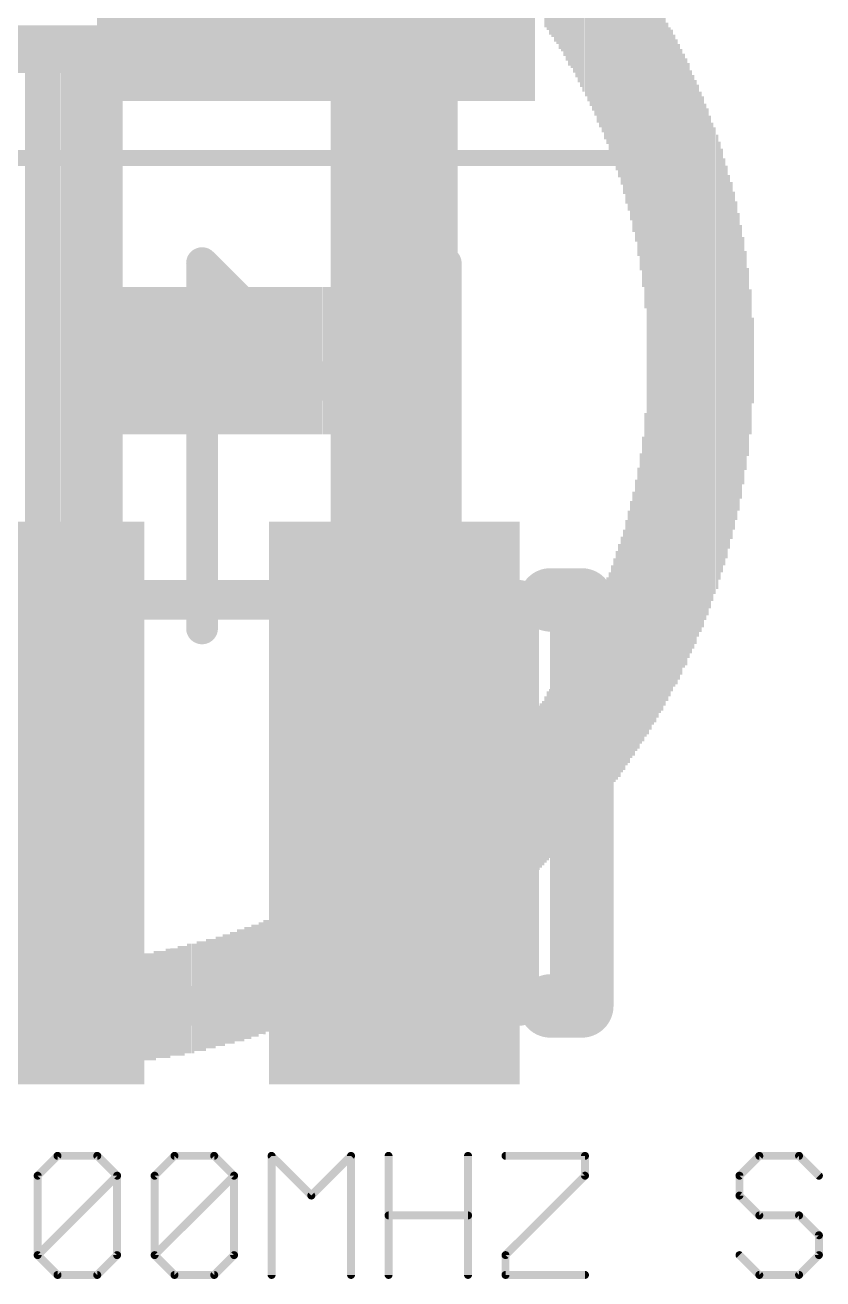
# Model space of a CAD drawing. Extents: x -7.5 to 53.1, y 33.1 to 75.6.
# Drawn here: x 27.705 to 30.257, y 41.783 to 45.797 of the extents above; entities that cross this region are included whole.
import ezdxf

# ---------------------------------------------------------------- set-up
doc = ezdxf.new("R2010")
doc.units = 0
for name, color, linetype in [('1', 22, 'CONTINUOUS'), ('21', 251, 'CONTINUOUS'), ('22', 2, 'CONTINUOUS'), ('27', 253, 'CONTINUOUS'), ('29', 253, 'CONTINUOUS'), ('31', 253, 'CONTINUOUS'), ('39', 22, 'CONTINUOUS'), ('51', 53, 'CONTINUOUS')]:
    doc.layers.add(name, color=color, linetype=linetype)

# ---------------------------------------------------------------- blocks, each defined once
blk = doc.blocks.new('RECT')
blk.add_solid([(-0.5, -0.5), (0.5, -0.5), (-0.5, 0.5), (0.5, 0.5)])

msp = doc.modelspace()

# ---------------------------------------------------------------- linework, layer by layer
at = {"layer": '1', "const_width": 0.4064}
msp.add_lwpolyline([(28.886, 43.307), (28.886, 46.105)], dxfattribs=at)
at = {"layer": '1', "const_width": 0.2032}
msp.add_lwpolyline([(28.7844, 43.307, 1), (28.9876, 43.307)], format="xyb", dxfattribs=at)
at = {"layer": '21', "const_width": 0.2032}
for points in [[(29.386, 43.957), (29.486, 43.957)], [(29.486, 43.957), (29.486, 42.657)], [(29.486, 42.657), (29.386, 42.657)]]:
    msp.add_lwpolyline(points, dxfattribs=at)
at = {"layer": '21', "const_width": 0.1016}
for points in [[(29.386, 44.0078, 1), (29.386, 43.9062)], [(29.5368, 43.957, 1), (29.4352, 43.957)], [(29.486, 43.9062, 1), (29.486, 44.0078)], [(29.386, 42.7078, 1), (29.386, 42.6062)], [(29.486, 42.6062, 1), (29.486, 42.7078)], [(29.4352, 42.657, 1), (29.5368, 42.657)]]:
    msp.add_lwpolyline(points, format="xyb", dxfattribs=at)
at = {"layer": '27'}
for points, const_width in [([(28.2892, 45.0532, 1), (28.2532, 45.0172)], 0.0508), ([(28.2966, 45.0352, 1), (28.2458, 45.0352)], 0.0508), ([(29.0762, 45.0352, 1), (29.0254, 45.0352)], 0.0508), ([(29.0688, 45.0172, 1), (29.0328, 45.0532)], 0.0508), ([(28.643, 44.6634, 1), (28.679, 44.6274)], 0.0508), ([(28.643, 44.6274, 1), (28.679, 44.6634)], 0.0508), ([(27.8814, 43.8404, 1), (27.8814, 43.8912)], 0.0508), ([(28.2458, 43.8658, 1), (28.2966, 43.8658)], 0.0508), ([(29.0254, 43.8658, 1), (29.0762, 43.8658)], 0.0508), ([(27.8088, 42.1834, 1), (27.8088, 42.1707)], 0.0127), ([(27.8133, 42.1725, 1), (27.8043, 42.1815)], 0.0127), ([(27.9404, 42.1815, 1), (27.9314, 42.1725)], 0.0127), ([(27.9359, 42.1707, 1), (27.9359, 42.1834)], 0.0127), ([(28.183, 42.1834, 1), (28.183, 42.1707)], 0.0127), ([(28.1875, 42.1725, 1), (28.1785, 42.1815)], 0.0127), ([(28.3146, 42.1815, 1), (28.3056, 42.1725)], 0.0127), ([(28.3101, 42.1707, 1), (28.3101, 42.1834)], 0.0127), ([(28.4981, 42.1815, 1), (28.4891, 42.1725)], 0.0127), ([(28.5, 42.177, 1), (28.4873, 42.177)], 0.0127), ([(28.7542, 42.177, 1), (28.7415, 42.177)], 0.0127), ([(28.7523, 42.1725, 1), (28.7434, 42.1815)], 0.0127), ([(28.8742, 42.177, 1), (28.8615, 42.177)], 0.0127), ([(29.1284, 42.177, 1), (29.1157, 42.177)], 0.0127), ([(29.242, 42.1834, 1), (29.242, 42.1707)], 0.0127), ([(29.5026, 42.177, 1), (29.4899, 42.177)], 0.0127), ([(29.4963, 42.1707, 1), (29.4963, 42.1834)], 0.0127), ([(30.054, 42.1834, 1), (30.054, 42.1707)], 0.0127), ([(30.0585, 42.1725, 1), (30.0495, 42.1815)], 0.0127), ([(30.1856, 42.1815, 1), (30.1766, 42.1725)], 0.0127), ([(30.1811, 42.1707, 1), (30.1811, 42.1834)], 0.0127), ([(27.7516, 42.1135, 1), (27.7389, 42.1135)], 0.0127), ([(27.7407, 42.118, 1), (27.7497, 42.109)], 0.0127), ([(28.0058, 42.1135, 1), (27.9931, 42.1135)], 0.0127), ([(28.0039, 42.109, 1), (27.9949, 42.118)], 0.0127), ([(27.9949, 42.109, 1), (28.0039, 42.118)], 0.0127), ([(28.1258, 42.1135, 1), (28.1131, 42.1135)], 0.0127), ([(28.1149, 42.118, 1), (28.1239, 42.109)], 0.0127), ([(28.38, 42.1135, 1), (28.3673, 42.1135)], 0.0127), ([(28.3781, 42.109, 1), (28.3691, 42.118)], 0.0127), ([(28.3691, 42.109, 1), (28.3781, 42.118)], 0.0127), ([(29.4899, 42.1135, 1), (29.5026, 42.1135)], 0.0127), ([(29.5007, 42.109, 1), (29.4918, 42.118)], 0.0127), ([(29.9968, 42.1135, 1), (29.9841, 42.1135)], 0.0127), ([(29.986, 42.118, 1), (29.9949, 42.109)], 0.0127), ([(30.2402, 42.109, 1), (30.2492, 42.118)], 0.0127), ([(28.6162, 42.0544, 1), (28.6252, 42.0454)], 0.0127), ([(28.6162, 42.0454, 1), (28.6252, 42.0544)], 0.0127), ([(29.9949, 42.0544, 1), (29.986, 42.0454)], 0.0127), ([(29.9841, 42.0499, 1), (29.9968, 42.0499)], 0.0127), ([(28.8678, 41.9927, 1), (28.8678, 41.98)], 0.0127), ([(29.1221, 41.98, 1), (29.1221, 41.9927)], 0.0127), ([(30.054, 41.9927, 1), (30.054, 41.98)], 0.0127), ([(30.0495, 41.9819, 1), (30.0585, 41.9909)], 0.0127), ([(30.1856, 41.9909, 1), (30.1766, 41.9819)], 0.0127), ([(30.1811, 41.98, 1), (30.1811, 41.9927)], 0.0127), ([(30.251, 41.9228, 1), (30.2383, 41.9228)], 0.0127), ([(30.2402, 41.9183, 1), (30.2492, 41.9273)], 0.0127), ([(27.7497, 41.8637, 1), (27.7407, 41.8548)], 0.0127), ([(28.0039, 41.8548, 1), (27.9949, 41.8637)], 0.0127), ([(28.1239, 41.8637, 1), (28.1149, 41.8548)], 0.0127), ([(28.3781, 41.8548, 1), (28.3691, 41.8637)], 0.0127), ([(29.2484, 41.8593, 1), (29.2357, 41.8593)], 0.0127), ([(29.9949, 41.8637, 1), (29.986, 41.8548)], 0.0127), ([(30.2492, 41.8548, 1), (30.2402, 41.8637)], 0.0127), ([(27.7407, 41.8637, 1), (27.7497, 41.8548)], 0.0127), ([(27.7389, 41.8593, 1), (27.7516, 41.8593)], 0.0127), ([(27.9931, 41.8593, 1), (28.0058, 41.8593)], 0.0127), ([(28.1149, 41.8637, 1), (28.1239, 41.8548)], 0.0127), ([(28.1131, 41.8593, 1), (28.1258, 41.8593)], 0.0127), ([(28.3673, 41.8593, 1), (28.38, 41.8593)], 0.0127), ([(29.2376, 41.8637, 1), (29.2465, 41.8548)], 0.0127), ([(30.2383, 41.8593, 1), (30.251, 41.8593)], 0.0127), ([(27.8088, 41.8021, 1), (27.8088, 41.7894)], 0.0127), ([(27.8043, 41.7912, 1), (27.8133, 41.8002)], 0.0127), ([(27.9314, 41.8002, 1), (27.9404, 41.7912)], 0.0127), ([(27.9359, 41.7894, 1), (27.9359, 41.8021)], 0.0127), ([(28.183, 41.8021, 1), (28.183, 41.7894)], 0.0127), ([(28.1785, 41.7912, 1), (28.1875, 41.8002)], 0.0127), ([(28.3056, 41.8002, 1), (28.3146, 41.7912)], 0.0127), ([(28.3101, 41.7894, 1), (28.3101, 41.8021)], 0.0127), ([(28.4873, 41.7957, 1), (28.5, 41.7957)], 0.0127), ([(28.7415, 41.7957, 1), (28.7542, 41.7957)], 0.0127), ([(28.8615, 41.7957, 1), (28.8742, 41.7957)], 0.0127), ([(29.1157, 41.7957, 1), (29.1284, 41.7957)], 0.0127), ([(29.242, 41.8021, 1), (29.242, 41.7894)], 0.0127), ([(29.2357, 41.7957, 1), (29.2484, 41.7957)], 0.0127), ([(29.4963, 41.7894, 1), (29.4963, 41.8021)], 0.0127), ([(30.054, 41.8021, 1), (30.054, 41.7894)], 0.0127), ([(30.0495, 41.7912, 1), (30.0585, 41.8002)], 0.0127), ([(30.1766, 41.8002, 1), (30.1856, 41.7912)], 0.0127), ([(30.1811, 41.7894, 1), (30.1811, 41.8021)], 0.0127)]:
    msp.add_lwpolyline(points, format="xyb", dxfattribs=dict(at, const_width=const_width))
for points, const_width in [([(28.2712, 43.8658), (28.2712, 45.0352)], 0.1016), ([(28.2712, 45.0352), (28.661, 44.6454)], 0.1016), ([(28.661, 44.6454), (29.0508, 45.0352)], 0.1016), ([(29.0508, 45.0352), (29.0508, 43.8658)], 0.1016), ([(27.1018, 43.8658), (27.8814, 43.8658)], 0.1016), ([(27.7452, 42.1135), (27.8088, 42.177)], 0.0254), ([(27.8088, 42.177), (27.9359, 42.177)], 0.0254), ([(27.9359, 42.177), (27.9994, 42.1135)], 0.0254), ([(28.1194, 42.1135), (28.183, 42.177)], 0.0254), ([(28.183, 42.177), (28.3101, 42.177)], 0.0254), ([(28.3101, 42.177), (28.3736, 42.1135)], 0.0254), ([(28.4936, 41.7957), (28.4936, 42.177)], 0.0254), ([(28.4936, 42.177), (28.6207, 42.0499)], 0.0254), ([(28.6207, 42.0499), (28.7478, 42.177)], 0.0254), ([(28.7478, 42.177), (28.7478, 41.7957)], 0.0254), ([(28.8678, 41.7957), (28.8678, 42.177)], 0.0254), ([(29.1221, 42.177), (29.1221, 41.7957)], 0.0254), ([(29.242, 42.177), (29.4963, 42.177)], 0.0254), ([(29.4963, 42.177), (29.4963, 42.1135)], 0.0254), ([(30.054, 42.177), (29.9905, 42.1135)], 0.0254), ([(30.1811, 42.177), (30.054, 42.177)], 0.0254), ([(30.2447, 42.1135), (30.1811, 42.177)], 0.0254), ([(27.7452, 41.8593), (27.7452, 42.1135)], 0.0254), ([(27.7452, 41.8593), (27.9994, 42.1135)], 0.0254), ([(27.9994, 42.1135), (27.9994, 41.8593)], 0.0254), ([(28.1194, 41.8593), (28.1194, 42.1135)], 0.0254), ([(28.1194, 41.8593), (28.3736, 42.1135)], 0.0254), ([(28.3736, 42.1135), (28.3736, 41.8593)], 0.0254), ([(29.4963, 42.1135), (29.242, 41.8593)], 0.0254), ([(29.9905, 42.1135), (29.9905, 42.0499)], 0.0254), ([(29.9905, 42.0499), (30.054, 41.9864)], 0.0254), ([(28.8678, 41.9864), (29.1221, 41.9864)], 0.0254), ([(30.054, 41.9864), (30.1811, 41.9864)], 0.0254), ([(30.1811, 41.9864), (30.2447, 41.9228)], 0.0254), ([(30.2447, 41.9228), (30.2447, 41.8593)], 0.0254), ([(27.8088, 41.7957), (27.7452, 41.8593)], 0.0254), ([(27.9994, 41.8593), (27.9359, 41.7957)], 0.0254), ([(28.183, 41.7957), (28.1194, 41.8593)], 0.0254), ([(28.3736, 41.8593), (28.3101, 41.7957)], 0.0254), ([(29.242, 41.8593), (29.242, 41.7957)], 0.0254), ([(30.054, 41.7957), (29.9905, 41.8593)], 0.0254), ([(30.2447, 41.8593), (30.1811, 41.7957)], 0.0254), ([(27.9359, 41.7957), (27.8088, 41.7957)], 0.0254), ([(28.3101, 41.7957), (28.183, 41.7957)], 0.0254), ([(29.242, 41.7957), (29.4963, 41.7957)], 0.0254), ([(30.1811, 41.7957), (30.054, 41.7957)], 0.0254)]:
    msp.add_lwpolyline(points, dxfattribs=dict(at, const_width=const_width))
at = {"layer": '39', "const_width": 0.0508}
for points in [[(29.659, 47.338), (29.659, 45.372)], [(29.659, 45.372), (25.713, 45.372)]]:
    msp.add_lwpolyline(points, dxfattribs=at)
at = {"layer": '39', "const_width": 0.0254}
for points in [[(29.6463, 45.372, 1), (29.6717, 45.372)], [(29.659, 45.3593, 1), (29.659, 45.3847)]]:
    msp.add_lwpolyline(points, format="xyb", dxfattribs=at)
at = {"layer": '51'}
for points, const_width in [([(27.276, 45.72), (28.096, 45.72)], 0.1524), ([(26.086, 43.957), (29.286, 43.957)], 0.127), ([(29.286, 43.957), (29.286, 42.657)], 0.127), ([(29.286, 42.657), (26.086, 42.657)], 0.127)]:
    msp.add_lwpolyline(points, dxfattribs=dict(at, const_width=const_width))
for points, const_width in [([(28.096, 45.6819, 1), (28.096, 45.7581)], 0.0762), ([(29.3178, 43.957, 1), (29.2543, 43.957)], 0.0635), ([(29.286, 43.9252, 1), (29.286, 43.9888)], 0.0635), ([(29.286, 42.6253, 1), (29.286, 42.6888)], 0.0635), ([(29.2543, 42.657, 1), (29.3178, 42.657)], 0.0635)]:
    msp.add_lwpolyline(points, format="xyb", dxfattribs=dict(at, const_width=const_width))

# ---------------------------------------------------------------- block references
at = {"layer": '1'}
for p, xscale, yscale in [((28.636, 46.355), 1.3, 1.5), ((27.686, 43.307), 0.7, 1.7), ((28.886, 43.307), 0.7, 1.7)]:
    msp.add_blockref('RECT', p, dxfattribs=dict(at, xscale=xscale, yscale=yscale))
at = {"layer": '22', "yscale": 0.0076, "rotation": 270}
for p, xscale in [((29.37, 46.0566), 0.5334), ((29.3776, 46.0489), 0.5334), ((29.3853, 46.0375), 0.541), ((29.3929, 46.0299), 0.541), ((29.4005, 46.0185), 0.5486), ((29.4081, 46.0108), 0.5486), ((29.4157, 45.9994), 0.5563), ((29.4234, 45.9918), 0.5563), ((29.431, 45.9804), 0.5639), ((29.4386, 45.9689), 0.5715), ((29.4462, 45.9575), 0.5791), ((29.4538, 45.9499), 0.5791), ((29.4615, 45.9346), 0.5791), ((29.4691, 45.9232), 0.5867), ((29.4767, 45.9118), 0.5944), ((29.4843, 45.9003), 0.602), ((29.4919, 45.8889), 0.6096), ((29.4996, 45.8775), 0.6172), ((29.5072, 45.8622), 0.6172), ((29.5148, 45.8508), 0.6248), ((29.5224, 45.8394), 0.6325), ((29.53, 45.828), 0.6401), ((29.5377, 45.8127), 0.6553), ((29.5453, 45.7975), 0.6553), ((29.5529, 45.786), 0.6629), ((29.5605, 45.7708), 0.6782), ((29.5681, 45.7594), 0.6858), ((29.5758, 45.7403), 0.6934), ((29.5834, 45.7251), 0.7087), ((29.591, 45.7098), 0.7239), ((29.5986, 45.6946), 0.7239), ((29.6062, 45.6794), 0.7391), ((29.6139, 45.6641), 0.7544), ((29.6215, 45.6413), 0.7696), ((29.6291, 45.6222), 0.7925), ((29.6367, 45.6032), 0.8001), ((29.6443, 45.5841), 0.823), ((29.652, 45.5574), 0.8458), ((29.6596, 45.5384), 0.8687), ((29.6672, 45.5079), 0.8992), ((29.6748, 45.4812), 0.9373), ((29.6824, 45.447), 0.9754), ((29.6901, 45.4089), 1.0363), ((29.6977, 44.7192), 2.3851), ((29.7053, 44.7192), 2.3546), ((29.7129, 44.7231), 2.3317), ((29.7205, 44.7192), 2.3089), ((29.7282, 44.7231), 2.286), ((29.7358, 44.7231), 2.2555), ((29.7434, 44.7192), 2.2327), ((29.751, 44.7192), 2.2022), ((29.7586, 44.7192), 2.1717), ((29.7663, 44.7192), 2.1412), ((29.7739, 44.7231), 2.1184), ((29.7815, 44.7231), 2.0879), ((27.7089, 44.7231), 2.0574), ((27.7165, 44.7231), 2.0574), ((27.7241, 44.7231), 2.0574), ((27.7317, 44.7231), 2.0574), ((27.7393, 44.7231), 2.0574), ((27.747, 44.7231), 2.0574), ((27.7546, 44.7231), 2.0574), ((27.7622, 44.7231), 2.0574), ((27.7698, 44.7231), 2.0574), ((27.7774, 44.7231), 2.0574), ((27.7851, 44.7231), 2.0574), ((27.7927, 44.7231), 2.0574), ((27.8003, 44.7231), 2.0574), ((27.8079, 44.7231), 2.0574), ((27.8155, 44.7231), 2.0574), ((27.8232, 44.7231), 2.0574), ((27.8308, 44.7231), 2.0574), ((27.8384, 44.7231), 2.0574), ((27.846, 44.7231), 2.0574), ((27.8536, 44.7231), 2.0574), ((27.8613, 44.7231), 2.0574), ((27.8689, 44.7231), 2.0574), ((27.8765, 44.7231), 2.0574), ((27.8841, 44.7231), 2.0574), ((27.8917, 44.7231), 2.0574), ((27.8994, 44.7231), 2.0574), ((27.907, 44.7231), 2.0574), ((27.9146, 44.7231), 2.0574), ((27.9222, 44.7231), 2.0574), ((27.9298, 44.7231), 2.0574), ((27.9375, 44.7231), 2.0574), ((27.9451, 44.7231), 2.0574), ((27.9527, 44.7231), 2.0574), ((27.9603, 44.7231), 2.0574), ((27.9679, 44.7231), 2.0574), ((27.9756, 44.7231), 2.0574), ((27.9832, 44.7231), 2.0574), ((27.9908, 44.7231), 2.0574), ((27.9984, 44.7231), 2.0574), ((28.006, 44.7231), 2.0574), ((28.0137, 44.7231), 2.0574), ((29.7891, 44.7192), 2.065), ((29.7967, 44.7192), 2.0345), ((29.8044, 44.7192), 2.0041), ((29.812, 44.7231), 1.966), ((29.8196, 44.7192), 1.9431), ((29.8272, 44.7231), 1.905), ((29.8348, 44.7192), 1.8669), ((29.8425, 44.7192), 1.8364), ((29.8501, 44.7192), 1.8059), ((29.8577, 44.7231), 1.7678), ((29.8653, 44.7192), 1.7297), ((29.8729, 44.7192), 1.6993), ((29.8806, 44.7192), 1.6535), ((29.8882, 44.7192), 1.6231), ((29.8958, 44.7192), 1.5773), ((29.9034, 44.7192), 1.5316), ((29.911, 44.7231), 1.4935), ((29.9187, 44.7192), 1.4554), ((29.9263, 44.7231), 1.4021), ((29.9339, 44.7231), 1.3564), ((29.9415, 44.7192), 1.303), ((29.9491, 44.7192), 1.2573), ((29.9568, 44.7192), 1.1963), ((29.9644, 44.7231), 1.143), ((29.972, 44.7231), 1.082), ((29.9796, 44.7231), 1.0211), ((29.9872, 44.7192), 0.9525), ((29.9949, 44.7192), 0.8763), ((30.0025, 44.7231), 0.7925), ((30.0101, 44.7231), 0.701), ((30.0177, 44.7192), 0.602), ((28.0213, 44.7231), 0.4724), ((28.0289, 44.7231), 0.4724), ((28.0365, 44.7231), 0.4724), ((28.0441, 44.7231), 0.4724), ((28.0518, 44.7231), 0.4724), ((28.0594, 44.7231), 0.4724), ((28.067, 44.7231), 0.4724), ((28.0746, 44.7231), 0.4724), ((28.0822, 44.7231), 0.4724), ((28.0899, 44.7231), 0.4724), ((28.0975, 44.7231), 0.4724), ((28.1051, 44.7231), 0.4724), ((28.1127, 44.7231), 0.4724), ((28.1203, 44.7231), 0.4724), ((28.128, 44.7231), 0.4724), ((28.1356, 44.7231), 0.4724), ((28.1432, 44.7231), 0.4724), ((28.1508, 44.7231), 0.4724), ((28.1584, 44.7231), 0.4724), ((28.1661, 44.7231), 0.4724), ((28.1737, 44.7231), 0.4724), ((28.1813, 44.7231), 0.4724), ((28.1889, 44.7231), 0.4724), ((28.1965, 44.7231), 0.4724), ((28.2042, 44.7231), 0.4724), ((28.2118, 44.7231), 0.4724), ((28.2194, 44.7231), 0.4724), ((28.227, 44.7231), 0.4724), ((28.2346, 44.7231), 0.4724), ((28.2423, 44.7231), 0.4724), ((28.2499, 44.7231), 0.4724), ((28.2575, 44.7231), 0.4724), ((28.2651, 44.7231), 0.4724), ((28.2727, 44.7231), 0.4724), ((28.2804, 44.7231), 0.4724), ((28.288, 44.7231), 0.4724), ((28.2956, 44.7231), 0.4724), ((28.3032, 44.7231), 0.4724), ((28.3108, 44.7231), 0.4724), ((28.3185, 44.7231), 0.4724), ((28.3261, 44.7231), 0.4724), ((28.3337, 44.7231), 0.4724), ((28.3413, 44.7231), 0.4724), ((28.3489, 44.7231), 0.4724), ((28.3566, 44.7231), 0.4724), ((28.3642, 44.7231), 0.4724), ((28.3718, 44.7231), 0.4724), ((28.3794, 44.7231), 0.4724), ((28.387, 44.7231), 0.4724), ((28.3947, 44.7231), 0.4724), ((28.4023, 44.7231), 0.4724), ((28.4099, 44.7231), 0.4724), ((28.4175, 44.7231), 0.4724), ((28.4251, 44.7231), 0.4724), ((28.4328, 44.7231), 0.4724), ((28.4404, 44.7231), 0.4724), ((28.448, 44.7231), 0.4724), ((28.4556, 44.7231), 0.4724), ((28.4632, 44.7231), 0.4724), ((28.4709, 44.7231), 0.4724), ((28.4785, 44.7231), 0.4724), ((28.4861, 44.7231), 0.4724), ((28.4937, 44.7231), 0.4724), ((28.5013, 44.7231), 0.4724), ((28.509, 44.7231), 0.4724), ((28.5166, 44.7231), 0.4724), ((28.5242, 44.7231), 0.4724), ((28.5318, 44.7231), 0.4724), ((28.5394, 44.7231), 0.4724), ((28.5471, 44.7231), 0.4724), ((28.5547, 44.7231), 0.4724), ((28.5623, 44.7231), 0.4724), ((28.5699, 44.7231), 0.4724), ((28.5775, 44.7231), 0.4724), ((28.5852, 44.7231), 0.4724), ((28.5928, 44.7231), 0.4724), ((28.6004, 44.7231), 0.4724), ((28.608, 44.7231), 0.4724), ((28.6156, 44.7231), 0.4724), ((28.6233, 44.7231), 0.4724), ((28.6309, 44.7231), 0.4724), ((28.6385, 44.7231), 0.4724), ((28.6461, 44.7231), 0.4724), ((28.6537, 44.7231), 0.4724), ((28.6614, 44.7231), 0.4724), ((28.669, 44.7231), 0.4724), ((28.6766, 44.7231), 0.4724), ((28.6842, 44.7231), 0.4724), ((28.6918, 44.7231), 0.4724), ((28.6995, 44.7231), 0.4724), ((28.7071, 44.7231), 0.4724), ((28.7147, 44.7231), 0.4724), ((28.7223, 44.7231), 0.4724), ((28.7299, 44.7231), 0.4724), ((28.7376, 44.7231), 0.4724), ((28.7452, 44.7231), 0.4724), ((28.7528, 44.7231), 0.4724), ((28.7604, 44.7231), 0.4724), ((28.768, 44.7231), 0.4724), ((28.7757, 44.7231), 0.4724), ((28.7833, 44.7231), 0.4724), ((28.7909, 44.7231), 0.4724), ((28.7985, 44.7231), 0.4724), ((30.0253, 44.7192), 0.4648), ((30.033, 44.7231), 0.2743), ((29.6901, 44.0373), 1.0363), ((29.6824, 43.9915), 0.9754), ((29.6748, 43.9611), 0.9296), ((29.6672, 43.9306), 0.8992), ((29.6596, 43.9077), 0.8687), ((29.652, 43.881), 0.8458), ((29.6367, 43.8391), 0.8077), ((29.6443, 43.862), 0.823), ((29.6291, 43.8201), 0.7849), ((29.6215, 43.7972), 0.7696), ((29.6062, 43.7629), 0.7468), ((29.6139, 43.782), 0.7544), ((29.591, 43.7325), 0.7163), ((29.5986, 43.7477), 0.7315), ((29.5758, 43.6982), 0.6934), ((29.5834, 43.7134), 0.7087), ((29.5605, 43.6677), 0.6782), ((29.5681, 43.6867), 0.6858), ((29.5453, 43.641), 0.6553), ((29.5529, 43.6562), 0.6706), ((29.53, 43.6143), 0.6477), ((29.5377, 43.6296), 0.6477), ((29.5072, 43.5762), 0.6172), ((29.5148, 43.5915), 0.6325), ((29.5224, 43.5991), 0.6325), ((29.4843, 43.5381), 0.602), ((29.4919, 43.5534), 0.602), ((29.4996, 43.5648), 0.6096), ((29.4615, 43.5077), 0.5867), ((29.4691, 43.5191), 0.5944), ((29.4767, 43.5267), 0.5944), ((29.4462, 43.4848), 0.5715), ((29.4538, 43.4962), 0.5791), ((29.4234, 43.4505), 0.5639), ((29.431, 43.4657), 0.5639), ((29.4386, 43.4734), 0.5639), ((29.3929, 43.4124), 0.5486), ((29.4005, 43.42), 0.5486), ((29.4081, 43.4315), 0.5563), ((29.4157, 43.4391), 0.5563), ((29.37, 43.3819), 0.5334), ((29.3776, 43.3934), 0.541), ((29.3853, 43.401), 0.541), ((29.3395, 43.3438), 0.5182), ((29.3472, 43.3553), 0.5258), ((29.3548, 43.3629), 0.5258), ((29.3624, 43.3705), 0.5258), ((29.3091, 43.3133), 0.5029), ((29.3167, 43.321), 0.5029), ((29.3243, 43.3286), 0.5029), ((29.3319, 43.3362), 0.5182), ((29.2786, 43.2791), 0.4953), ((29.2862, 43.2867), 0.4953), ((29.2938, 43.2943), 0.4953), ((29.3014, 43.3057), 0.5029), ((29.2405, 43.241), 0.4801), ((29.2481, 43.2486), 0.4801), ((29.2557, 43.2524), 0.4877), ((29.2633, 43.26), 0.4877), ((29.271, 43.2676), 0.4877), ((29.21, 43.2067), 0.4724), ((29.2176, 43.2143), 0.4724), ((29.2252, 43.2219), 0.4724), ((29.2329, 43.2295), 0.4724), ((29.1719, 43.1724), 0.4648), ((29.1795, 43.18), 0.4648), ((29.1871, 43.1876), 0.4648), ((29.1948, 43.1952), 0.4648), ((29.2024, 43.2029), 0.4648), ((29.1338, 43.1381), 0.442), ((29.1414, 43.1419), 0.4496), ((29.149, 43.1495), 0.4496), ((29.1567, 43.1571), 0.4496), ((29.1643, 43.1648), 0.4496), ((29.0881, 43.1), 0.442), ((29.0957, 43.1076), 0.442), ((29.1033, 43.1114), 0.4343), ((29.1109, 43.1152), 0.442), ((29.1186, 43.1228), 0.442), ((29.1262, 43.1305), 0.442), ((29.05, 43.0695), 0.4267), ((29.0576, 43.0733), 0.4343), ((29.0652, 43.0809), 0.4343), ((29.0728, 43.0886), 0.4343), ((29.0805, 43.0924), 0.442), ((28.9966, 43.0276), 0.4191), ((29.0043, 43.0352), 0.4191), ((29.0119, 43.039), 0.4267), ((29.0195, 43.0466), 0.4267), ((29.0271, 43.0466), 0.4267), ((29.0347, 43.0543), 0.4267), ((29.0424, 43.0619), 0.4267), ((28.9509, 42.9933), 0.4115), ((28.9585, 43.0009), 0.4115), ((28.9662, 43.0047), 0.4191), ((28.9738, 43.0124), 0.4191), ((28.9814, 43.0162), 0.4115), ((28.989, 43.02), 0.4191), ((28.8976, 42.959), 0.4039), ((28.9052, 42.9666), 0.4039), ((28.9128, 42.9704), 0.4115), ((28.9204, 42.9743), 0.4039), ((28.9281, 42.9781), 0.4115), ((28.9357, 42.9857), 0.4115), ((28.9433, 42.9895), 0.4039), ((28.8366, 42.9247), 0.3962), ((28.8442, 42.9247), 0.3962), ((28.8519, 42.9323), 0.3962), ((28.8595, 42.9323), 0.3962), ((28.8671, 42.94), 0.3962), ((28.8747, 42.9438), 0.4039), ((28.8823, 42.9514), 0.4039), ((28.89, 42.9514), 0.4039), ((28.768, 42.8828), 0.3886), ((28.7757, 42.8866), 0.381), ((28.7833, 42.8904), 0.3886), ((28.7909, 42.8942), 0.3962), ((28.7985, 42.8981), 0.3886), ((28.8061, 42.9019), 0.3962), ((28.8138, 42.9095), 0.3962), ((28.8214, 42.9133), 0.3886), ((28.829, 42.9171), 0.3962), ((28.6995, 42.8485), 0.381), ((28.7071, 42.8485), 0.381), ((28.7147, 42.8561), 0.381), ((28.7223, 42.8561), 0.381), ((28.7299, 42.8638), 0.381), ((28.7376, 42.8638), 0.381), ((28.7452, 42.8714), 0.381), ((28.7528, 42.8752), 0.3886), ((28.7604, 42.879), 0.381), ((28.6309, 42.8142), 0.3734), ((28.6385, 42.8142), 0.3734), ((28.6461, 42.8219), 0.3734), ((28.6537, 42.8219), 0.3734), ((28.6614, 42.8295), 0.3734), ((28.669, 42.8333), 0.381), ((28.6766, 42.8371), 0.3734), ((28.6842, 42.8409), 0.381), ((28.6918, 42.8409), 0.381), ((28.5318, 42.7723), 0.3658), ((28.5394, 42.7723), 0.3658), ((28.5471, 42.7799), 0.3658), ((28.5547, 42.7799), 0.3658), ((28.5623, 42.7838), 0.3734), ((28.5699, 42.7876), 0.3658), ((28.5775, 42.7914), 0.3734), ((28.5852, 42.7952), 0.3658), ((28.5928, 42.799), 0.3734), ((28.6004, 42.799), 0.3734), ((28.608, 42.8028), 0.3658), ((28.6156, 42.8066), 0.3734), ((28.6233, 42.8104), 0.3658), ((28.4328, 42.738), 0.3581), ((28.4404, 42.738), 0.3581), ((28.448, 42.738), 0.3581), ((28.4556, 42.7457), 0.3581), ((28.4632, 42.7457), 0.3581), ((28.4709, 42.7495), 0.3658), ((28.4785, 42.7533), 0.3581), ((28.4861, 42.7533), 0.3581), ((28.4937, 42.7571), 0.3658), ((28.5013, 42.7609), 0.3581), ((28.509, 42.7647), 0.3658), ((28.5166, 42.7647), 0.3658), ((28.5242, 42.7685), 0.3581), ((28.3185, 42.7037), 0.3505), ((28.3261, 42.7037), 0.3505), ((28.3337, 42.7037), 0.3505), ((28.3413, 42.7076), 0.3581), ((28.3489, 42.7114), 0.3505), ((28.3566, 42.7114), 0.3505), ((28.3642, 42.7152), 0.3581), ((28.3718, 42.7152), 0.3581), ((28.3794, 42.719), 0.3505), ((28.387, 42.7228), 0.3581), ((28.3947, 42.7228), 0.3581), ((28.4023, 42.7228), 0.3581), ((28.4099, 42.7304), 0.3581), ((28.4175, 42.7304), 0.3581), ((28.4251, 42.7304), 0.3581), ((28.1584, 42.6656), 0.3505), ((28.1661, 42.6656), 0.3505), ((28.1737, 42.6695), 0.3429), ((28.1813, 42.6695), 0.3429), ((28.1889, 42.6695), 0.3429), ((28.1965, 42.6733), 0.3505), ((28.2042, 42.6733), 0.3505), ((28.2118, 42.6733), 0.3505), ((28.2194, 42.6771), 0.3429), ((28.227, 42.6809), 0.3505), ((28.2346, 42.6809), 0.3505), ((28.2423, 42.6809), 0.3505), ((28.2499, 42.6847), 0.3429), ((28.2575, 42.6885), 0.3505), ((28.2651, 42.6885), 0.3505), ((28.2727, 42.6885), 0.3505), ((28.2804, 42.6885), 0.3505), ((28.288, 42.6961), 0.3505), ((28.2956, 42.6961), 0.3505), ((28.3032, 42.6961), 0.3505), ((28.3108, 42.6961), 0.3505), ((27.7089, 42.6314), 0.3429), ((27.7165, 42.6314), 0.3429), ((27.7241, 42.6314), 0.3429), ((27.7317, 42.6314), 0.3429), ((27.7393, 42.6314), 0.3429), ((27.747, 42.6314), 0.3429), ((27.7546, 42.6314), 0.3429), ((27.7622, 42.6314), 0.3429), ((27.7698, 42.6314), 0.3429), ((27.7774, 42.6314), 0.3429), ((27.7851, 42.6314), 0.3429), ((27.7927, 42.6314), 0.3429), ((27.8003, 42.6314), 0.3429), ((27.8079, 42.6314), 0.3429), ((27.8155, 42.6314), 0.3429), ((27.8232, 42.6314), 0.3429), ((27.8308, 42.6314), 0.3429), ((27.8384, 42.6314), 0.3429), ((27.846, 42.6314), 0.3429), ((27.8536, 42.6314), 0.3429), ((27.8613, 42.6314), 0.3429), ((27.8689, 42.6314), 0.3429), ((27.8765, 42.6314), 0.3429), ((27.8841, 42.6314), 0.3429), ((27.8917, 42.6314), 0.3429), ((27.8994, 42.6314), 0.3429), ((27.907, 42.6352), 0.3353), ((27.9146, 42.6352), 0.3353), ((27.9222, 42.6352), 0.3353), ((27.9298, 42.6352), 0.3353), ((27.9375, 42.6352), 0.3353), ((27.9451, 42.639), 0.3429), ((27.9527, 42.639), 0.3429), ((27.9603, 42.639), 0.3429), ((27.9679, 42.639), 0.3429), ((27.9756, 42.639), 0.3429), ((27.9832, 42.639), 0.3429), ((27.9908, 42.639), 0.3429), ((27.9984, 42.639), 0.3429), ((28.006, 42.6428), 0.3353), ((28.0137, 42.6466), 0.3429), ((28.0213, 42.6466), 0.3429), ((28.0289, 42.6466), 0.3429), ((28.0365, 42.6466), 0.3429), ((28.0441, 42.6466), 0.3429), ((28.0518, 42.6466), 0.3429), ((28.0594, 42.6466), 0.3429), ((28.067, 42.6466), 0.3429), ((28.0746, 42.6542), 0.3429), ((28.0822, 42.6542), 0.3429), ((28.0899, 42.6542), 0.3429), ((28.0975, 42.6542), 0.3429), ((28.1051, 42.6542), 0.3429), ((28.1127, 42.6542), 0.3429), ((28.1203, 42.658), 0.3505), ((28.128, 42.6618), 0.3429), ((28.1356, 42.6618), 0.3429), ((28.1432, 42.6618), 0.3429), ((28.1508, 42.6618), 0.3429)]:
    msp.add_blockref('RECT', p, dxfattribs=dict(at, xscale=xscale))
at = {"layer": '29'}
for p, xscale, yscale in [((28.636, 46.355), 1.4016, 1.6016), ((27.686, 43.307), 0.8016, 1.8016), ((28.886, 43.307), 0.8016, 1.8016)]:
    msp.add_blockref('RECT', p, dxfattribs=dict(at, xscale=xscale, yscale=yscale))
at = {"layer": '31'}
for p, xscale, yscale in [((28.636, 46.355), 1.3, 1.5), ((27.686, 43.307), 0.7, 1.7), ((28.886, 43.307), 0.7, 1.7)]:
    msp.add_blockref('RECT', p, dxfattribs=dict(at, xscale=xscale, yscale=yscale))
at = {"layer": '51', "xscale": 0.65, "yscale": 1.4}
msp.add_blockref('RECT', (28.4174, 46.3565), dxfattribs=at)

doc.saveas('drawing.dxf')
